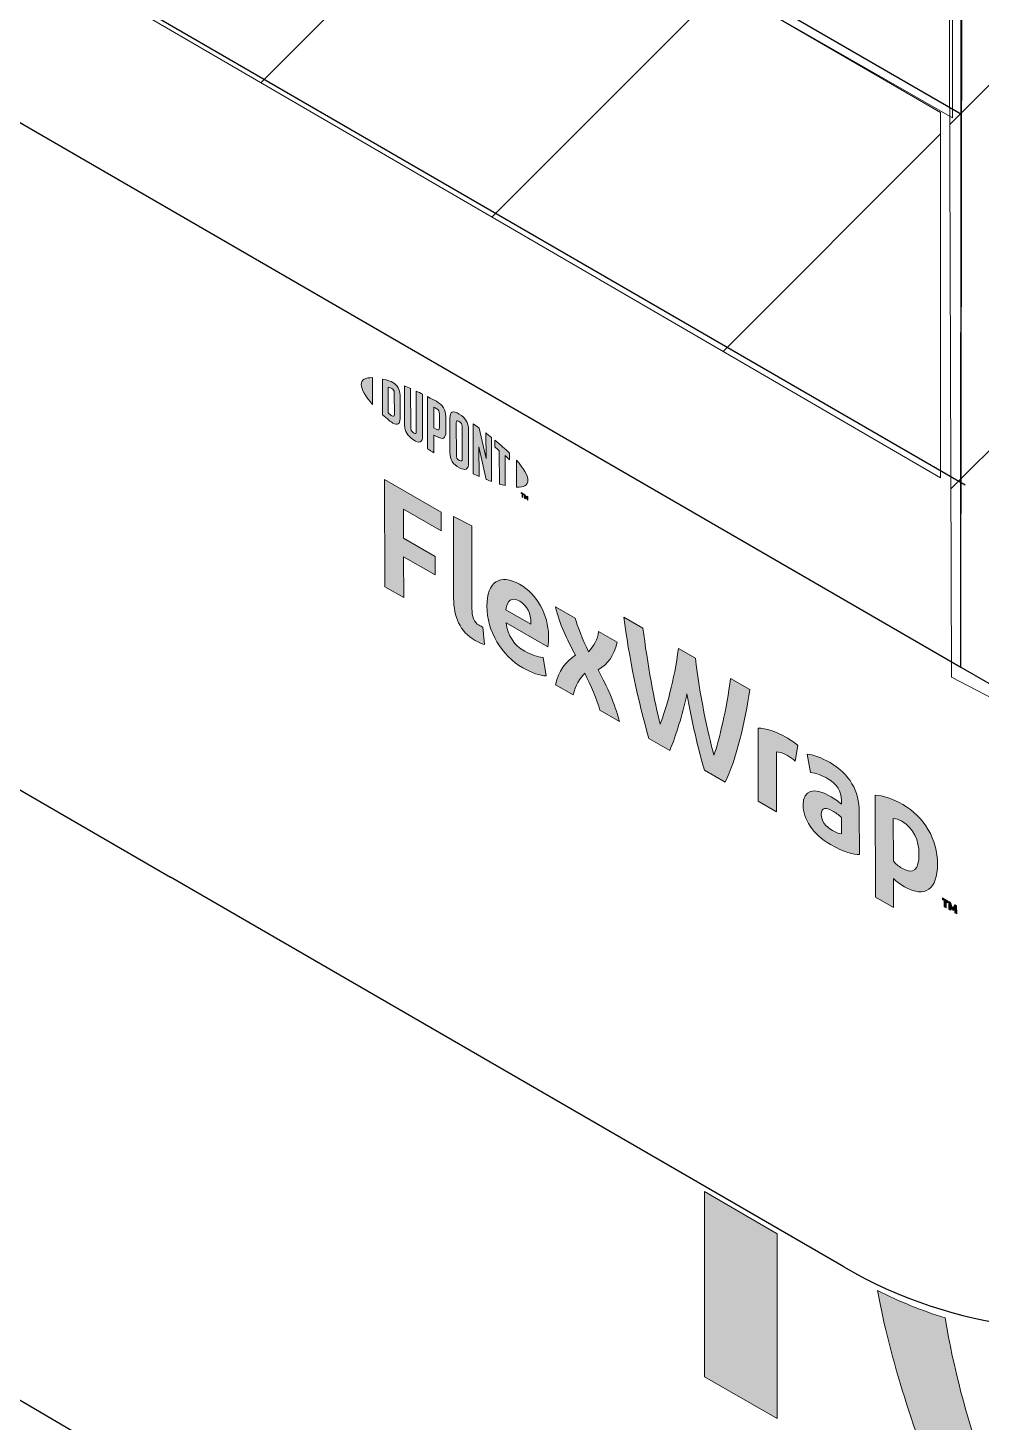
# Model space of a CAD drawing. Extents: x -1392 to 5791, y -3809 to 1722.
# Drawn here: x -778.3 to -741.4, y -1895.9 to -1841.9 of the extents above; entities that cross this region are included whole.
import ezdxf

# ---------------------------------------------------------------- set-up
doc = ezdxf.new("R2010")
doc.units = 0
doc.header["$MEASUREMENT"] = 0
for name, color, linetype, lineweight in [('G-ANNO-TTLB', 7, 'Continuous', 0), ('Layer 12', 7, 'Continuous', 0), ('TYVEK', 7, 'Continuous', 0), ('WALL SCRATCH', 7, 'Continuous', 0), ('X-REF - TRACED', 7, 'Continuous', 0)]:
    doc.layers.add(name, color=color, linetype=linetype, lineweight=lineweight)
pattern_1 = [(45, (0, 0), (-7.071067, 7.07107), [])]

# ---------------------------------------------------------------- blocks, each defined once
blk = doc.blocks.new('Block_503')
at = {"layer": 'TYVEK', "true_color": 0x003b71, "transparency": 33554687}
h = blk.add_hatch(color=156, dxfattribs=at)
h.dxf.hatch_style = 2
edge = h.paths.add_edge_path()
edge.add_spline(control_points=[(-764.456, -1863.548), (-764.456, -1863.548), (-764.466, -1859.407), (-764.466, -1859.407), (-764.466, -1859.407), (-762.28, -1860.662), (-762.28, -1860.662), (-762.28, -1860.662), (-762.279, -1861.383), (-762.279, -1861.383), (-762.279, -1861.383), (-763.731, -1860.55), (-763.731, -1860.55), (-763.731, -1860.55), (-763.728, -1861.674), (-763.728, -1861.674), (-763.728, -1861.674), (-762.507, -1862.375), (-762.507, -1862.375), (-762.507, -1862.375), (-762.505, -1863.096), (-762.505, -1863.096), (-762.505, -1863.096), (-763.726, -1862.395), (-763.726, -1862.395), (-763.726, -1862.395), (-763.722, -1863.969), (-763.722, -1863.969), (-763.722, -1863.969), (-764.456, -1863.548), (-764.456, -1863.548)], knot_values=[0, 0, 0, 0, 1, 1, 1, 2, 2, 2, 3, 3, 3, 4, 4, 4, 5, 5, 5, 6, 6, 6, 7, 7, 7, 8, 8, 8, 9, 9, 9, 10, 10, 10, 10], degree=3, periodic=0)
h = blk.add_hatch(color=156, dxfattribs=at)
h.dxf.hatch_style = 2
edge = h.paths.add_edge_path()
edge.add_spline(control_points=[(-761.083, -1864.391), (-761.082, -1864.711), (-761.01, -1864.924), (-760.805, -1865.041), (-760.753, -1865.071), (-760.702, -1865.094), (-760.656, -1865.109), (-760.656, -1865.109), (-760.603, -1865.783), (-760.603, -1865.783), (-760.7, -1865.751), (-760.859, -1865.683), (-760.962, -1865.624), (-761.552, -1865.286), (-761.789, -1864.707), (-761.791, -1863.997), (-761.791, -1863.997), (-761.798, -1860.838), (-761.798, -1860.838), (-761.798, -1860.838), (-761.091, -1861.197), (-761.091, -1861.197), (-761.091, -1861.197), (-761.083, -1864.391), (-761.083, -1864.391)], knot_values=[0, 0, 0, 0, 1, 1, 1, 2, 2, 2, 3, 3, 3, 4, 4, 4, 5, 5, 5, 6, 6, 6, 7, 7, 7, 8, 8, 8, 8], degree=3, periodic=0)
h = blk.add_hatch(color=156, dxfattribs=at)
h.dxf.hatch_style = 2
edge = h.paths.add_edge_path()
edge.add_spline(control_points=[(-759.771, -1864.441), (-759.771, -1864.441), (-758.797, -1865.001), (-758.797, -1865.001), (-758.797, -1865.001), (-758.797, -1864.93), (-758.797, -1864.93), (-758.798, -1864.599), (-758.952, -1864.268), (-759.234, -1864.106), (-759.532, -1863.935), (-759.726, -1864.066), (-759.771, -1864.441)], knot_values=[0, 0, 0, 0, 1, 1, 1, 2, 2, 2, 3, 3, 3, 4, 4, 4, 4], degree=3, periodic=0)
edge = h.paths.add_edge_path()
edge.add_spline(control_points=[(-758.213, -1867.002), (-758.438, -1866.991), (-758.771, -1866.882), (-759.11, -1866.688), (-759.936, -1866.213), (-760.502, -1865.286), (-760.504, -1864.304), (-760.507, -1863.364), (-759.99, -1863.022), (-759.236, -1863.455), (-758.564, -1863.841), (-758.121, -1864.644), (-758.119, -1865.437), (-758.119, -1865.615), (-758.129, -1865.762), (-758.139, -1865.875), (-758.139, -1865.875), (-759.76, -1864.944), (-759.76, -1864.944), (-759.692, -1865.456), (-759.45, -1865.807), (-759.04, -1866.043), (-758.789, -1866.187), (-758.548, -1866.26), (-758.327, -1866.281), (-758.327, -1866.281), (-758.213, -1867.002), (-758.213, -1867.002)], knot_values=[0, 0, 0, 0, 1, 1, 1, 2, 2, 2, 3, 3, 3, 4, 4, 4, 5, 5, 5, 6, 6, 6, 7, 7, 7, 8, 8, 8, 9, 9, 9, 9], degree=3, periodic=0)
h = blk.add_hatch(color=156, dxfattribs=at)
h.dxf.hatch_style = 2
edge = h.paths.add_edge_path()
edge.add_spline(control_points=[(-757.072, -1866.203), (-757.417, -1865.568), (-757.69, -1865.004), (-757.85, -1864.321), (-757.85, -1864.321), (-757.086, -1864.76), (-757.086, -1864.76), (-757.019, -1865.065), (-756.792, -1865.596), (-756.566, -1866.063), (-756.376, -1865.847), (-756.213, -1865.592), (-756.178, -1865.281), (-756.178, -1865.281), (-755.46, -1865.694), (-755.46, -1865.694), (-755.592, -1866.232), (-755.816, -1866.535), (-756.2, -1866.769), (-755.829, -1867.46), (-755.577, -1868.019), (-755.365, -1868.767), (-755.365, -1868.767), (-756.13, -1868.328), (-756.13, -1868.328), (-756.238, -1867.935), (-756.496, -1867.344), (-756.712, -1866.895), (-756.906, -1867.108), (-757.09, -1867.357), (-757.161, -1867.736), (-757.161, -1867.736), (-757.848, -1867.341), (-757.848, -1867.341), (-757.722, -1866.8), (-757.482, -1866.465), (-757.072, -1866.203)], knot_values=[0, 0, 0, 0, 1, 1, 1, 2, 2, 2, 3, 3, 3, 4, 4, 4, 5, 5, 5, 6, 6, 6, 7, 7, 7, 8, 8, 8, 9, 9, 9, 10, 10, 10, 11, 11, 11, 12, 12, 12, 12], degree=3, periodic=0)
h = blk.add_hatch(color=156, dxfattribs=at)
h.dxf.hatch_style = 2
edge = h.paths.add_edge_path()
edge.add_spline(control_points=[(-751.071, -1867.097), (-751.071, -1867.097), (-750.322, -1867.527), (-750.322, -1867.527), (-750.514, -1868.793), (-750.848, -1870.226), (-751.282, -1871.111), (-751.282, -1871.111), (-752.087, -1870.649), (-752.087, -1870.649), (-752.34, -1869.765), (-752.568, -1868.766), (-752.76, -1867.687), (-752.953, -1868.545), (-753.171, -1869.288), (-753.426, -1869.88), (-753.426, -1869.88), (-754.231, -1869.418), (-754.231, -1869.418), (-754.645, -1868.046), (-755.013, -1866.21), (-755.206, -1864.723), (-755.206, -1864.723), (-754.462, -1865.15), (-754.462, -1865.15), (-754.3, -1866.49), (-754.009, -1868.056), (-753.797, -1868.869), (-753.578, -1868.304), (-753.238, -1867.141), (-753.092, -1865.936), (-753.092, -1865.936), (-752.436, -1866.313), (-752.436, -1866.313), (-752.279, -1867.691), (-751.942, -1869.243), (-751.714, -1870.065), (-751.511, -1869.491), (-751.222, -1868.257), (-751.071, -1867.097)], knot_values=[0, 0, 0, 0, 1, 1, 1, 2, 2, 2, 3, 3, 3, 4, 4, 4, 5, 5, 5, 6, 6, 6, 7, 7, 7, 8, 8, 8, 9, 9, 9, 10, 10, 10, 11, 11, 11, 12, 12, 12, 13, 13, 13, 13], degree=3, periodic=0)
h = blk.add_hatch(color=156, dxfattribs=at)
h.dxf.hatch_style = 2
edge = h.paths.add_edge_path()
edge.add_spline(control_points=[(-748.929, -1869.372), (-748.745, -1869.478), (-748.57, -1869.602), (-748.467, -1869.69), (-748.467, -1869.69), (-748.568, -1870.3), (-748.568, -1870.3), (-748.656, -1870.214), (-748.763, -1870.141), (-748.871, -1870.079), (-749.061, -1869.97), (-749.189, -1869.938), (-749.297, -1869.935), (-749.297, -1869.935), (-749.291, -1872.254), (-749.291, -1872.254), (-749.291, -1872.254), (-749.999, -1871.847), (-749.999, -1871.847), (-749.999, -1871.847), (-750.006, -1869.014), (-750.006, -1869.014), (-749.729, -1869.013), (-749.299, -1869.16), (-748.929, -1869.372)], knot_values=[0, 0, 0, 0, 1, 1, 1, 2, 2, 2, 3, 3, 3, 4, 4, 4, 5, 5, 5, 6, 6, 6, 7, 7, 7, 8, 8, 8, 8], degree=3, periodic=0)
h = blk.add_hatch(color=156, dxfattribs=at)
h.dxf.hatch_style = 2
edge = h.paths.add_edge_path()
edge.add_spline(control_points=[(-746.774, -1873.103), (-746.774, -1873.103), (-746.775, -1872.47), (-746.775, -1872.47), (-746.893, -1872.372), (-747.016, -1872.284), (-747.139, -1872.213), (-747.375, -1872.078), (-747.56, -1872.078), (-747.559, -1872.356), (-747.559, -1872.605), (-747.404, -1872.823), (-747.132, -1872.979), (-746.979, -1873.068), (-746.85, -1873.106), (-746.774, -1873.103)], knot_values=[0, 0, 0, 0, 1, 1, 1, 2, 2, 2, 3, 3, 3, 4, 4, 4, 5, 5, 5, 5], degree=3, periodic=0)
edge = h.paths.add_edge_path()
edge.add_spline(control_points=[(-747.203, -1873.524), (-747.906, -1873.12), (-748.261, -1872.521), (-748.262, -1871.988), (-748.263, -1871.403), (-747.849, -1871.298), (-747.233, -1871.645), (-747.089, -1871.728), (-746.905, -1871.858), (-746.776, -1871.955), (-746.776, -1871.955), (-746.777, -1871.813), (-746.777, -1871.813), (-746.778, -1871.452), (-746.958, -1871.178), (-747.301, -1870.98), (-747.527, -1870.851), (-747.768, -1870.754), (-747.978, -1870.733), (-747.978, -1870.733), (-748.108, -1870.021), (-748.108, -1870.021), (-747.888, -1870.041), (-747.534, -1870.173), (-747.221, -1870.353), (-746.467, -1870.786), (-746.091, -1871.462), (-746.089, -1872.261), (-746.089, -1872.261), (-746.085, -1873.905), (-746.085, -1873.905), (-746.295, -1873.909), (-746.69, -1873.818), (-747.203, -1873.524)], knot_values=[0, 0, 0, 0, 1, 1, 1, 2, 2, 2, 3, 3, 3, 4, 4, 4, 5, 5, 5, 6, 6, 6, 7, 7, 7, 8, 8, 8, 9, 9, 9, 10, 10, 10, 11, 11, 11, 11], degree=3, periodic=0)
h = blk.add_hatch(color=156, dxfattribs=at)
h.dxf.hatch_style = 2
edge = h.paths.add_edge_path()
edge.add_spline(control_points=[(-744.439, -1874.437), (-743.988, -1874.696), (-743.778, -1874.497), (-743.78, -1873.888), (-743.781, -1873.356), (-743.977, -1872.889), (-744.444, -1872.621), (-744.572, -1872.547), (-744.664, -1872.524), (-744.772, -1872.509), (-744.772, -1872.509), (-744.768, -1874.165), (-744.768, -1874.165), (-744.67, -1874.269), (-744.588, -1874.351), (-744.439, -1874.437)], knot_values=[0, 0, 0, 0, 1, 1, 1, 2, 2, 2, 3, 3, 3, 4, 4, 4, 5, 5, 5, 5], degree=3, periodic=0)
edge = h.paths.add_edge_path()
edge.add_spline(control_points=[(-744.335, -1875.158), (-744.515, -1875.055), (-744.638, -1874.961), (-744.766, -1874.834), (-744.766, -1874.834), (-744.764, -1875.958), (-744.764, -1875.958), (-744.764, -1875.958), (-745.466, -1875.554), (-745.466, -1875.554), (-745.466, -1875.554), (-745.476, -1871.609), (-745.476, -1871.609), (-745.184, -1871.623), (-744.774, -1871.758), (-744.41, -1871.967), (-743.568, -1872.45), (-743.064, -1873.33), (-743.062, -1874.277), (-743.059, -1875.247), (-743.535, -1875.618), (-744.335, -1875.158)], knot_values=[0, 0, 0, 0, 1, 1, 1, 2, 2, 2, 3, 3, 3, 4, 4, 4, 5, 5, 5, 6, 6, 6, 7, 7, 7, 7], degree=3, periodic=0)
h = blk.add_hatch(color=156, dxfattribs=at)
h.dxf.hatch_style = 2
edge = h.paths.add_edge_path()
edge.add_spline(control_points=[(-742.554, -1875.763), (-742.527, -1875.851), (-742.502, -1875.917), (-742.471, -1875.988), (-742.441, -1875.952), (-742.42, -1875.912), (-742.395, -1875.854), (-742.395, -1875.854), (-742.321, -1875.897), (-742.321, -1875.897), (-742.321, -1875.897), (-742.32, -1876.203), (-742.32, -1876.203), (-742.32, -1876.203), (-742.385, -1876.166), (-742.385, -1876.166), (-742.385, -1876.166), (-742.385, -1876.025), (-742.385, -1876.025), (-742.385, -1876.025), (-742.382, -1875.979), (-742.382, -1875.979), (-742.402, -1876.013), (-742.427, -1876.047), (-742.448, -1876.073), (-742.448, -1876.073), (-742.497, -1876.045), (-742.497, -1876.045), (-742.52, -1875.993), (-742.544, -1875.929), (-742.566, -1875.87), (-742.566, -1875.87), (-742.563, -1875.923), (-742.563, -1875.923), (-742.563, -1875.923), (-742.562, -1876.064), (-742.562, -1876.064), (-742.562, -1876.064), (-742.627, -1876.027), (-742.627, -1876.027), (-742.627, -1876.027), (-742.627, -1875.721), (-742.627, -1875.721), (-742.627, -1875.721), (-742.554, -1875.763), (-742.554, -1875.763)], knot_values=[0, 0, 0, 0, 1, 1, 1, 2, 2, 2, 3, 3, 3, 4, 4, 4, 5, 5, 5, 6, 6, 6, 7, 7, 7, 8, 8, 8, 9, 9, 9, 10, 10, 10, 11, 11, 11, 12, 12, 12, 13, 13, 13, 14, 14, 14, 15, 15, 15, 15], degree=3, periodic=0)
edge = h.paths.add_edge_path()
edge.add_spline(control_points=[(-742.8, -1875.69), (-742.8, -1875.69), (-742.871, -1875.649), (-742.871, -1875.649), (-742.871, -1875.649), (-742.871, -1875.581), (-742.871, -1875.581), (-742.871, -1875.581), (-742.657, -1875.704), (-742.657, -1875.704), (-742.657, -1875.704), (-742.657, -1875.772), (-742.657, -1875.772), (-742.657, -1875.772), (-742.728, -1875.731), (-742.728, -1875.731), (-742.728, -1875.731), (-742.728, -1875.969), (-742.728, -1875.969), (-742.728, -1875.969), (-742.799, -1875.928), (-742.799, -1875.928), (-742.799, -1875.928), (-742.8, -1875.69), (-742.8, -1875.69)], knot_values=[0, 0, 0, 0, 1, 1, 1, 2, 2, 2, 3, 3, 3, 4, 4, 4, 5, 5, 5, 6, 6, 6, 7, 7, 7, 8, 8, 8, 8], degree=3, periodic=0)
at = {"layer": 'TYVEK'}
for points, knots in [([(-764.456, -1863.548), (-764.456, -1863.548), (-764.466, -1859.407), (-764.466, -1859.407), (-764.466, -1859.407), (-762.28, -1860.662), (-762.28, -1860.662), (-762.28, -1860.662), (-762.279, -1861.383), (-762.279, -1861.383), (-762.279, -1861.383), (-763.731, -1860.55), (-763.731, -1860.55), (-763.731, -1860.55), (-763.728, -1861.674), (-763.728, -1861.674), (-763.728, -1861.674), (-762.507, -1862.375), (-762.507, -1862.375), (-762.507, -1862.375), (-762.505, -1863.096), (-762.505, -1863.096), (-762.505, -1863.096), (-763.726, -1862.395), (-763.726, -1862.395), (-763.726, -1862.395), (-763.722, -1863.969), (-763.722, -1863.969), (-763.722, -1863.969), (-764.456, -1863.548), (-764.456, -1863.548)], [0, 0, 0, 0, 1, 1, 1, 2, 2, 2, 3, 3, 3, 4, 4, 4, 5, 5, 5, 6, 6, 6, 7, 7, 7, 8, 8, 8, 9, 9, 9, 10, 10, 10, 10]), ([(-761.083, -1864.391), (-761.082, -1864.711), (-761.01, -1864.924), (-760.805, -1865.041), (-760.753, -1865.071), (-760.702, -1865.094), (-760.656, -1865.109), (-760.656, -1865.109), (-760.603, -1865.783), (-760.603, -1865.783), (-760.7, -1865.751), (-760.859, -1865.683), (-760.962, -1865.624), (-761.552, -1865.286), (-761.789, -1864.707), (-761.791, -1863.997), (-761.791, -1863.997), (-761.798, -1860.838), (-761.798, -1860.838), (-761.798, -1860.838), (-761.091, -1861.197), (-761.091, -1861.197), (-761.091, -1861.197), (-761.083, -1864.391), (-761.083, -1864.391)], [0, 0, 0, 0, 1, 1, 1, 2, 2, 2, 3, 3, 3, 4, 4, 4, 5, 5, 5, 6, 6, 6, 7, 7, 7, 8, 8, 8, 8]), ([(-758.213, -1867.002), (-758.438, -1866.991), (-758.771, -1866.882), (-759.11, -1866.688), (-759.936, -1866.213), (-760.502, -1865.286), (-760.504, -1864.304), (-760.507, -1863.364), (-759.99, -1863.022), (-759.236, -1863.455), (-758.564, -1863.841), (-758.121, -1864.644), (-758.119, -1865.437), (-758.119, -1865.615), (-758.129, -1865.762), (-758.139, -1865.875), (-758.139, -1865.875), (-759.76, -1864.944), (-759.76, -1864.944), (-759.692, -1865.456), (-759.45, -1865.807), (-759.04, -1866.043), (-758.789, -1866.187), (-758.548, -1866.26), (-758.327, -1866.281), (-758.327, -1866.281), (-758.213, -1867.002), (-758.213, -1867.002)], [0, 0, 0, 0, 1, 1, 1, 2, 2, 2, 3, 3, 3, 4, 4, 4, 5, 5, 5, 6, 6, 6, 7, 7, 7, 8, 8, 8, 9, 9, 9, 9]), ([(-759.771, -1864.441), (-759.771, -1864.441), (-758.797, -1865.001), (-758.797, -1865.001), (-758.797, -1865.001), (-758.797, -1864.93), (-758.797, -1864.93), (-758.798, -1864.599), (-758.952, -1864.268), (-759.234, -1864.106), (-759.532, -1863.935), (-759.726, -1864.066), (-759.771, -1864.441)], [0, 0, 0, 0, 1, 1, 1, 2, 2, 2, 3, 3, 3, 4, 4, 4, 4]), ([(-757.072, -1866.203), (-757.417, -1865.568), (-757.69, -1865.004), (-757.85, -1864.321), (-757.85, -1864.321), (-757.086, -1864.76), (-757.086, -1864.76), (-757.019, -1865.065), (-756.792, -1865.596), (-756.566, -1866.063), (-756.376, -1865.847), (-756.213, -1865.592), (-756.178, -1865.281), (-756.178, -1865.281), (-755.46, -1865.694), (-755.46, -1865.694), (-755.592, -1866.232), (-755.816, -1866.535), (-756.2, -1866.769), (-755.829, -1867.46), (-755.577, -1868.019), (-755.365, -1868.767), (-755.365, -1868.767), (-756.13, -1868.328), (-756.13, -1868.328), (-756.238, -1867.935), (-756.496, -1867.344), (-756.712, -1866.895), (-756.906, -1867.108), (-757.09, -1867.357), (-757.161, -1867.736), (-757.161, -1867.736), (-757.848, -1867.341), (-757.848, -1867.341), (-757.722, -1866.8), (-757.482, -1866.465), (-757.072, -1866.203)], [0, 0, 0, 0, 1, 1, 1, 2, 2, 2, 3, 3, 3, 4, 4, 4, 5, 5, 5, 6, 6, 6, 7, 7, 7, 8, 8, 8, 9, 9, 9, 10, 10, 10, 11, 11, 11, 12, 12, 12, 12]), ([(-751.071, -1867.097), (-751.071, -1867.097), (-750.322, -1867.527), (-750.322, -1867.527), (-750.514, -1868.793), (-750.848, -1870.226), (-751.282, -1871.111), (-751.282, -1871.111), (-752.087, -1870.649), (-752.087, -1870.649), (-752.34, -1869.765), (-752.568, -1868.766), (-752.76, -1867.687), (-752.953, -1868.545), (-753.171, -1869.288), (-753.426, -1869.88), (-753.426, -1869.88), (-754.231, -1869.418), (-754.231, -1869.418), (-754.645, -1868.046), (-755.013, -1866.21), (-755.206, -1864.723), (-755.206, -1864.723), (-754.462, -1865.15), (-754.462, -1865.15), (-754.3, -1866.49), (-754.009, -1868.056), (-753.797, -1868.869), (-753.578, -1868.304), (-753.238, -1867.141), (-753.092, -1865.936), (-753.092, -1865.936), (-752.436, -1866.313), (-752.436, -1866.313), (-752.279, -1867.691), (-751.942, -1869.243), (-751.714, -1870.065), (-751.511, -1869.491), (-751.222, -1868.257), (-751.071, -1867.097)], [0, 0, 0, 0, 1, 1, 1, 2, 2, 2, 3, 3, 3, 4, 4, 4, 5, 5, 5, 6, 6, 6, 7, 7, 7, 8, 8, 8, 9, 9, 9, 10, 10, 10, 11, 11, 11, 12, 12, 12, 13, 13, 13, 13]), ([(-748.929, -1869.372), (-748.745, -1869.478), (-748.57, -1869.602), (-748.467, -1869.69), (-748.467, -1869.69), (-748.568, -1870.3), (-748.568, -1870.3), (-748.656, -1870.214), (-748.763, -1870.141), (-748.871, -1870.079), (-749.061, -1869.97), (-749.189, -1869.938), (-749.297, -1869.935), (-749.297, -1869.935), (-749.291, -1872.254), (-749.291, -1872.254), (-749.291, -1872.254), (-749.999, -1871.847), (-749.999, -1871.847), (-749.999, -1871.847), (-750.006, -1869.014), (-750.006, -1869.014), (-749.729, -1869.013), (-749.299, -1869.16), (-748.929, -1869.372)], [0, 0, 0, 0, 1, 1, 1, 2, 2, 2, 3, 3, 3, 4, 4, 4, 5, 5, 5, 6, 6, 6, 7, 7, 7, 8, 8, 8, 8]), ([(-747.203, -1873.524), (-747.906, -1873.12), (-748.261, -1872.521), (-748.262, -1871.988), (-748.263, -1871.403), (-747.849, -1871.298), (-747.233, -1871.645), (-747.089, -1871.728), (-746.905, -1871.858), (-746.776, -1871.955), (-746.776, -1871.955), (-746.777, -1871.813), (-746.777, -1871.813), (-746.778, -1871.452), (-746.958, -1871.178), (-747.301, -1870.98), (-747.527, -1870.851), (-747.768, -1870.754), (-747.978, -1870.733), (-747.978, -1870.733), (-748.108, -1870.021), (-748.108, -1870.021), (-747.888, -1870.041), (-747.534, -1870.173), (-747.221, -1870.353), (-746.467, -1870.786), (-746.091, -1871.462), (-746.089, -1872.261), (-746.089, -1872.261), (-746.085, -1873.905), (-746.085, -1873.905), (-746.295, -1873.909), (-746.69, -1873.818), (-747.203, -1873.524)], [0, 0, 0, 0, 1, 1, 1, 2, 2, 2, 3, 3, 3, 4, 4, 4, 5, 5, 5, 6, 6, 6, 7, 7, 7, 8, 8, 8, 9, 9, 9, 10, 10, 10, 11, 11, 11, 11]), ([(-744.335, -1875.158), (-744.515, -1875.055), (-744.638, -1874.961), (-744.766, -1874.834), (-744.766, -1874.834), (-744.764, -1875.958), (-744.764, -1875.958), (-744.764, -1875.958), (-745.466, -1875.554), (-745.466, -1875.554), (-745.466, -1875.554), (-745.476, -1871.609), (-745.476, -1871.609), (-745.184, -1871.623), (-744.774, -1871.758), (-744.41, -1871.967), (-743.568, -1872.45), (-743.064, -1873.33), (-743.062, -1874.277), (-743.059, -1875.247), (-743.535, -1875.618), (-744.335, -1875.158)], [0, 0, 0, 0, 1, 1, 1, 2, 2, 2, 3, 3, 3, 4, 4, 4, 5, 5, 5, 6, 6, 6, 7, 7, 7, 7]), ([(-746.774, -1873.103), (-746.774, -1873.103), (-746.775, -1872.47), (-746.775, -1872.47), (-746.893, -1872.372), (-747.016, -1872.284), (-747.139, -1872.213), (-747.375, -1872.078), (-747.56, -1872.078), (-747.559, -1872.356), (-747.559, -1872.605), (-747.404, -1872.823), (-747.132, -1872.979), (-746.979, -1873.068), (-746.85, -1873.106), (-746.774, -1873.103)], [0, 0, 0, 0, 1, 1, 1, 2, 2, 2, 3, 3, 3, 4, 4, 4, 5, 5, 5, 5]), ([(-744.439, -1874.437), (-743.988, -1874.696), (-743.778, -1874.497), (-743.78, -1873.888), (-743.781, -1873.356), (-743.977, -1872.889), (-744.444, -1872.621), (-744.572, -1872.547), (-744.664, -1872.524), (-744.772, -1872.509), (-744.772, -1872.509), (-744.768, -1874.165), (-744.768, -1874.165), (-744.67, -1874.269), (-744.588, -1874.351), (-744.439, -1874.437)], [0, 0, 0, 0, 1, 1, 1, 2, 2, 2, 3, 3, 3, 4, 4, 4, 5, 5, 5, 5]), ([(-742.8, -1875.69), (-742.8, -1875.69), (-742.871, -1875.649), (-742.871, -1875.649), (-742.871, -1875.649), (-742.871, -1875.581), (-742.871, -1875.581), (-742.871, -1875.581), (-742.657, -1875.704), (-742.657, -1875.704), (-742.657, -1875.704), (-742.657, -1875.772), (-742.657, -1875.772), (-742.657, -1875.772), (-742.728, -1875.731), (-742.728, -1875.731), (-742.728, -1875.731), (-742.728, -1875.969), (-742.728, -1875.969), (-742.728, -1875.969), (-742.799, -1875.928), (-742.799, -1875.928), (-742.799, -1875.928), (-742.8, -1875.69), (-742.8, -1875.69)], [0, 0, 0, 0, 1, 1, 1, 2, 2, 2, 3, 3, 3, 4, 4, 4, 5, 5, 5, 6, 6, 6, 7, 7, 7, 8, 8, 8, 8]), ([(-742.554, -1875.763), (-742.527, -1875.851), (-742.502, -1875.917), (-742.471, -1875.988), (-742.441, -1875.952), (-742.42, -1875.912), (-742.395, -1875.854), (-742.395, -1875.854), (-742.321, -1875.897), (-742.321, -1875.897), (-742.321, -1875.897), (-742.32, -1876.203), (-742.32, -1876.203), (-742.32, -1876.203), (-742.385, -1876.166), (-742.385, -1876.166), (-742.385, -1876.166), (-742.385, -1876.025), (-742.385, -1876.025), (-742.385, -1876.025), (-742.382, -1875.979), (-742.382, -1875.979), (-742.402, -1876.013), (-742.427, -1876.047), (-742.448, -1876.073), (-742.448, -1876.073), (-742.497, -1876.045), (-742.497, -1876.045), (-742.52, -1875.993), (-742.544, -1875.929), (-742.566, -1875.87), (-742.566, -1875.87), (-742.563, -1875.923), (-742.563, -1875.923), (-742.563, -1875.923), (-742.562, -1876.064), (-742.562, -1876.064), (-742.562, -1876.064), (-742.627, -1876.027), (-742.627, -1876.027), (-742.627, -1876.027), (-742.627, -1875.721), (-742.627, -1875.721), (-742.627, -1875.721), (-742.554, -1875.763), (-742.554, -1875.763)], [0, 0, 0, 0, 1, 1, 1, 2, 2, 2, 3, 3, 3, 4, 4, 4, 5, 5, 5, 6, 6, 6, 7, 7, 7, 8, 8, 8, 9, 9, 9, 10, 10, 10, 11, 11, 11, 12, 12, 12, 13, 13, 13, 14, 14, 14, 15, 15, 15, 15])]:
    blk.add_open_spline(points, degree=3, knots=knots, dxfattribs=at)
blk = doc.blocks.new('Block_504')
at = {"layer": 'TYVEK', "true_color": 0x003b71, "transparency": 33554687}
h = blk.add_hatch(color=156, dxfattribs=at)
h.dxf.hatch_style = 2
edge = h.paths.add_edge_path()
edge.add_spline(control_points=[(-765.368, -1855.728), (-765.368, -1855.919), (-765.207, -1856.189), (-764.927, -1856.503), (-764.927, -1856.503), (-764.93, -1855.463), (-764.93, -1855.463), (-765.209, -1855.455), (-765.369, -1855.54), (-765.368, -1855.728)], knot_values=[0, 0, 0, 0, 1, 1, 1, 2, 2, 2, 3, 3, 3, 3], degree=3, periodic=0)
h = blk.add_hatch(color=156, dxfattribs=at)
h.dxf.hatch_style = 2
edge = h.paths.add_edge_path()
edge.add_spline(control_points=[(-764.087, -1856.888), (-764.087, -1856.968), (-764.128, -1856.971), (-764.178, -1856.942), (-764.217, -1856.92), (-764.276, -1856.87), (-764.325, -1856.826), (-764.325, -1856.826), (-764.327, -1855.832), (-764.327, -1855.832), (-764.279, -1855.846), (-764.219, -1855.864), (-764.181, -1855.886), (-764.131, -1855.914), (-764.089, -1855.965), (-764.089, -1856.044), (-764.089, -1856.044), (-764.087, -1856.888), (-764.087, -1856.888)], knot_values=[0, 0, 0, 0, 1, 1, 1, 2, 2, 2, 3, 3, 3, 4, 4, 4, 5, 5, 5, 6, 6, 6, 6], degree=3, periodic=0)
edge = h.paths.add_edge_path()
edge.add_spline(control_points=[(-764.149, -1855.645), (-764.227, -1855.6), (-764.339, -1855.562), (-764.543, -1855.517), (-764.543, -1855.517), (-764.54, -1856.895), (-764.54, -1856.895), (-764.36, -1857.061), (-764.223, -1857.176), (-764.145, -1857.221), (-763.965, -1857.324), (-763.864, -1857.256), (-763.864, -1857.052), (-763.864, -1857.052), (-763.866, -1856.137), (-763.866, -1856.137), (-763.867, -1855.933), (-763.969, -1855.748), (-764.149, -1855.645)], knot_values=[0, 0, 0, 0, 1, 1, 1, 2, 2, 2, 3, 3, 3, 4, 4, 4, 5, 5, 5, 6, 6, 6, 6], degree=3, periodic=0)
h = blk.add_hatch(color=156, dxfattribs=at)
h.dxf.hatch_style = 2
edge = h.paths.add_edge_path()
edge.add_spline(control_points=[(-763.236, -1857.538), (-763.236, -1857.618), (-763.26, -1857.655), (-763.346, -1857.593), (-763.431, -1857.532), (-763.454, -1857.478), (-763.454, -1857.384), (-763.454, -1857.384), (-763.458, -1855.884), (-763.458, -1855.884), (-763.514, -1855.859), (-763.64, -1855.807), (-763.693, -1855.785), (-763.693, -1855.785), (-763.69, -1857.301), (-763.69, -1857.301), (-763.689, -1857.544), (-763.587, -1857.696), (-763.346, -1857.867), (-763.125, -1858.023), (-762.99, -1857.972), (-762.991, -1857.703), (-762.991, -1857.703), (-762.994, -1856.101), (-762.994, -1856.101), (-763.041, -1856.077), (-763.192, -1856.005), (-763.24, -1855.983), (-763.24, -1855.983), (-763.236, -1857.538), (-763.236, -1857.538)], knot_values=[0, 0, 0, 0, 1, 1, 1, 2, 2, 2, 3, 3, 3, 4, 4, 4, 5, 5, 5, 6, 6, 6, 7, 7, 7, 8, 8, 8, 9, 9, 9, 10, 10, 10, 10], degree=3, periodic=0)
h = blk.add_hatch(color=156, dxfattribs=at)
h.dxf.hatch_style = 2
edge = h.paths.add_edge_path()
edge.add_spline(control_points=[(-762.342, -1857.394), (-762.341, -1857.481), (-762.368, -1857.51), (-762.468, -1857.452), (-762.468, -1857.452), (-762.554, -1857.403), (-762.554, -1857.403), (-762.554, -1857.403), (-762.556, -1856.607), (-762.556, -1856.607), (-762.517, -1856.626), (-762.497, -1856.638), (-762.474, -1856.651), (-762.366, -1856.713), (-762.343, -1856.773), (-762.343, -1856.862), (-762.343, -1856.862), (-762.342, -1857.394), (-762.342, -1857.394)], knot_values=[0, 0, 0, 0, 1, 1, 1, 2, 2, 2, 3, 3, 3, 4, 4, 4, 5, 5, 5, 6, 6, 6, 6], degree=3, periodic=0)
edge = h.paths.add_edge_path()
edge.add_spline(control_points=[(-762.46, -1856.377), (-762.503, -1856.353), (-762.659, -1856.27), (-762.802, -1856.197), (-762.802, -1856.197), (-762.797, -1858.215), (-762.797, -1858.215), (-762.749, -1858.246), (-762.621, -1858.327), (-762.552, -1858.369), (-762.552, -1858.369), (-762.553, -1857.684), (-762.553, -1857.684), (-762.553, -1857.684), (-762.457, -1857.739), (-762.457, -1857.739), (-762.199, -1857.886), (-762.093, -1857.814), (-762.093, -1857.558), (-762.093, -1857.558), (-762.095, -1856.963), (-762.095, -1856.963), (-762.095, -1856.712), (-762.216, -1856.518), (-762.46, -1856.377)], knot_values=[0, 0, 0, 0, 1, 1, 1, 2, 2, 2, 3, 3, 3, 4, 4, 4, 5, 5, 5, 6, 6, 6, 7, 7, 7, 8, 8, 8, 8], degree=3, periodic=0)
h = blk.add_hatch(color=156, dxfattribs=at)
h.dxf.hatch_style = 2
edge = h.paths.add_edge_path()
edge.add_spline(control_points=[(-761.462, -1858.603), (-761.461, -1858.683), (-761.484, -1858.711), (-761.571, -1858.664), (-761.661, -1858.615), (-761.685, -1858.557), (-761.686, -1858.474), (-761.686, -1858.474), (-761.689, -1857.216), (-761.689, -1857.216), (-761.689, -1857.133), (-761.665, -1857.102), (-761.575, -1857.156), (-761.488, -1857.209), (-761.465, -1857.265), (-761.465, -1857.345), (-761.465, -1857.345), (-761.462, -1858.603), (-761.462, -1858.603)], knot_values=[0, 0, 0, 0, 1, 1, 1, 2, 2, 2, 3, 3, 3, 4, 4, 4, 5, 5, 5, 6, 6, 6, 6], degree=3, periodic=0)
edge = h.paths.add_edge_path()
edge.add_spline(control_points=[(-761.576, -1856.874), (-761.804, -1856.73), (-761.939, -1856.769), (-761.938, -1857.034), (-761.938, -1857.034), (-761.935, -1858.355), (-761.935, -1858.355), (-761.935, -1858.635), (-761.811, -1858.821), (-761.571, -1858.947), (-761.335, -1859.071), (-761.212, -1859.038), (-761.213, -1858.74), (-761.213, -1858.74), (-761.216, -1857.479), (-761.216, -1857.479), (-761.217, -1857.195), (-761.328, -1857.03), (-761.576, -1856.874)], knot_values=[0, 0, 0, 0, 1, 1, 1, 2, 2, 2, 3, 3, 3, 4, 4, 4, 5, 5, 5, 6, 6, 6, 6], degree=3, periodic=0)
h = blk.add_hatch(color=156, dxfattribs=at)
h.dxf.hatch_style = 2
edge = h.paths.add_edge_path()
edge.add_spline(control_points=[(-760.532, -1858.596), (-760.532, -1858.596), (-760.807, -1857.413), (-760.807, -1857.413), (-760.882, -1857.359), (-760.971, -1857.296), (-761.04, -1857.249), (-761.04, -1857.249), (-761.036, -1859.186), (-761.036, -1859.186), (-760.987, -1859.209), (-760.863, -1859.264), (-760.799, -1859.291), (-760.799, -1859.291), (-760.821, -1858.138), (-760.821, -1858.138), (-760.821, -1858.138), (-760.53, -1859.401), (-760.53, -1859.401), (-760.469, -1859.425), (-760.379, -1859.458), (-760.32, -1859.479), (-760.32, -1859.479), (-760.324, -1857.777), (-760.324, -1857.777), (-760.386, -1857.728), (-760.497, -1857.642), (-760.551, -1857.602), (-760.551, -1857.602), (-760.532, -1858.596), (-760.532, -1858.596)], knot_values=[0, 0, 0, 0, 1, 1, 1, 2, 2, 2, 3, 3, 3, 4, 4, 4, 5, 5, 5, 6, 6, 6, 7, 7, 7, 8, 8, 8, 9, 9, 9, 10, 10, 10, 10], degree=3, periodic=0)
h = blk.add_hatch(color=156, dxfattribs=at)
h.dxf.hatch_style = 2
edge = h.paths.add_edge_path()
edge.add_spline(control_points=[(-760.202, -1858.145), (-760.141, -1858.192), (-760.081, -1858.241), (-760.023, -1858.289), (-760.023, -1858.289), (-760.019, -1859.577), (-760.019, -1859.577), (-759.966, -1859.593), (-759.866, -1859.621), (-759.799, -1859.636), (-759.799, -1859.636), (-759.802, -1858.476), (-759.802, -1858.476), (-759.738, -1858.532), (-759.678, -1858.586), (-759.623, -1858.636), (-759.623, -1858.636), (-759.623, -1858.387), (-759.623, -1858.387), (-759.797, -1858.218), (-759.984, -1858.053), (-760.203, -1857.876), (-760.203, -1857.876), (-760.202, -1858.145), (-760.202, -1858.145)], knot_values=[0, 0, 0, 0, 1, 1, 1, 2, 2, 2, 3, 3, 3, 4, 4, 4, 5, 5, 5, 6, 6, 6, 7, 7, 7, 8, 8, 8, 8], degree=3, periodic=0)
h = blk.add_hatch(color=156, dxfattribs=at)
h.dxf.hatch_style = 2
edge = h.paths.add_edge_path()
edge.add_spline(control_points=[(-758.917, -1859.432), (-758.917, -1859.623), (-759.077, -1859.709), (-759.356, -1859.701), (-759.356, -1859.701), (-759.359, -1858.661), (-759.359, -1858.661), (-759.079, -1858.974), (-758.918, -1859.243), (-758.917, -1859.432)], knot_values=[0, 0, 0, 0, 1, 1, 1, 2, 2, 2, 3, 3, 3, 3], degree=3, periodic=0)
h = blk.add_hatch(color=156, dxfattribs=at)
h.dxf.hatch_style = 2
edge = h.paths.add_edge_path()
edge.add_spline(control_points=[(-759.047, -1859.983), (-759.047, -1859.983), (-759.02, -1859.998), (-759.02, -1859.998), (-759.02, -1859.998), (-758.981, -1860.092), (-758.981, -1860.092), (-758.981, -1860.092), (-758.941, -1860.043), (-758.941, -1860.043), (-758.941, -1860.043), (-758.916, -1860.058), (-758.916, -1860.058), (-758.916, -1860.058), (-758.915, -1860.208), (-758.915, -1860.208), (-758.915, -1860.208), (-758.939, -1860.194), (-758.939, -1860.194), (-758.939, -1860.194), (-758.94, -1860.087), (-758.94, -1860.087), (-758.94, -1860.087), (-758.98, -1860.136), (-758.98, -1860.136), (-758.98, -1860.136), (-758.982, -1860.135), (-758.982, -1860.135), (-758.982, -1860.135), (-759.022, -1860.04), (-759.022, -1860.04), (-759.022, -1860.04), (-759.022, -1860.147), (-759.022, -1860.147), (-759.022, -1860.147), (-759.046, -1860.133), (-759.046, -1860.133), (-759.046, -1860.133), (-759.047, -1859.983), (-759.047, -1859.983)], knot_values=[0, 0, 0, 0, 1, 1, 1, 2, 2, 2, 3, 3, 3, 4, 4, 4, 5, 5, 5, 6, 6, 6, 7, 7, 7, 8, 8, 8, 9, 9, 9, 10, 10, 10, 11, 11, 11, 12, 12, 12, 13, 13, 13, 13], degree=3, periodic=0)
edge = h.paths.add_edge_path()
edge.add_spline(control_points=[(-759.139, -1859.956), (-759.139, -1859.956), (-759.179, -1859.933), (-759.179, -1859.933), (-759.179, -1859.933), (-759.179, -1859.907), (-759.179, -1859.907), (-759.179, -1859.907), (-759.074, -1859.967), (-759.074, -1859.967), (-759.074, -1859.967), (-759.074, -1859.993), (-759.074, -1859.993), (-759.074, -1859.993), (-759.114, -1859.97), (-759.114, -1859.97), (-759.114, -1859.97), (-759.114, -1860.094), (-759.114, -1860.094), (-759.114, -1860.094), (-759.139, -1860.079), (-759.139, -1860.079), (-759.139, -1860.079), (-759.139, -1859.956), (-759.139, -1859.956)], knot_values=[0, 0, 0, 0, 1, 1, 1, 2, 2, 2, 3, 3, 3, 4, 4, 4, 5, 5, 5, 6, 6, 6, 7, 7, 7, 8, 8, 8, 8], degree=3, periodic=0)
at = {"layer": 'TYVEK'}
for points, knots in [([(-765.368, -1855.728), (-765.368, -1855.919), (-765.207, -1856.189), (-764.927, -1856.503), (-764.927, -1856.503), (-764.93, -1855.463), (-764.93, -1855.463), (-765.209, -1855.455), (-765.369, -1855.54), (-765.368, -1855.728)], [0, 0, 0, 0, 1, 1, 1, 2, 2, 2, 3, 3, 3, 3]), ([(-764.149, -1855.645), (-764.227, -1855.6), (-764.339, -1855.562), (-764.543, -1855.517), (-764.543, -1855.517), (-764.54, -1856.895), (-764.54, -1856.895), (-764.36, -1857.061), (-764.223, -1857.176), (-764.145, -1857.221), (-763.965, -1857.324), (-763.864, -1857.256), (-763.864, -1857.052), (-763.864, -1857.052), (-763.866, -1856.137), (-763.866, -1856.137), (-763.867, -1855.933), (-763.969, -1855.748), (-764.149, -1855.645)], [0, 0, 0, 0, 1, 1, 1, 2, 2, 2, 3, 3, 3, 4, 4, 4, 5, 5, 5, 6, 6, 6, 6]), ([(-764.087, -1856.888), (-764.087, -1856.968), (-764.128, -1856.971), (-764.178, -1856.942), (-764.217, -1856.92), (-764.276, -1856.87), (-764.325, -1856.826), (-764.325, -1856.826), (-764.327, -1855.832), (-764.327, -1855.832), (-764.279, -1855.846), (-764.219, -1855.864), (-764.181, -1855.886), (-764.131, -1855.914), (-764.089, -1855.965), (-764.089, -1856.044), (-764.089, -1856.044), (-764.087, -1856.888), (-764.087, -1856.888)], [0, 0, 0, 0, 1, 1, 1, 2, 2, 2, 3, 3, 3, 4, 4, 4, 5, 5, 5, 6, 6, 6, 6]), ([(-763.236, -1857.538), (-763.236, -1857.618), (-763.26, -1857.655), (-763.346, -1857.593), (-763.431, -1857.532), (-763.454, -1857.478), (-763.454, -1857.384), (-763.454, -1857.384), (-763.458, -1855.884), (-763.458, -1855.884), (-763.514, -1855.859), (-763.64, -1855.807), (-763.693, -1855.785), (-763.693, -1855.785), (-763.69, -1857.301), (-763.69, -1857.301), (-763.689, -1857.544), (-763.587, -1857.696), (-763.346, -1857.867), (-763.125, -1858.023), (-762.99, -1857.972), (-762.991, -1857.703), (-762.991, -1857.703), (-762.994, -1856.101), (-762.994, -1856.101), (-763.041, -1856.077), (-763.192, -1856.005), (-763.24, -1855.983), (-763.24, -1855.983), (-763.236, -1857.538), (-763.236, -1857.538)], [0, 0, 0, 0, 1, 1, 1, 2, 2, 2, 3, 3, 3, 4, 4, 4, 5, 5, 5, 6, 6, 6, 7, 7, 7, 8, 8, 8, 9, 9, 9, 10, 10, 10, 10]), ([(-762.46, -1856.377), (-762.503, -1856.353), (-762.659, -1856.27), (-762.802, -1856.197), (-762.802, -1856.197), (-762.797, -1858.215), (-762.797, -1858.215), (-762.749, -1858.246), (-762.621, -1858.327), (-762.552, -1858.369), (-762.552, -1858.369), (-762.553, -1857.684), (-762.553, -1857.684), (-762.553, -1857.684), (-762.457, -1857.739), (-762.457, -1857.739), (-762.199, -1857.886), (-762.093, -1857.814), (-762.093, -1857.558), (-762.093, -1857.558), (-762.095, -1856.963), (-762.095, -1856.963), (-762.095, -1856.712), (-762.216, -1856.518), (-762.46, -1856.377)], [0, 0, 0, 0, 1, 1, 1, 2, 2, 2, 3, 3, 3, 4, 4, 4, 5, 5, 5, 6, 6, 6, 7, 7, 7, 8, 8, 8, 8]), ([(-762.342, -1857.394), (-762.341, -1857.481), (-762.368, -1857.51), (-762.468, -1857.452), (-762.468, -1857.452), (-762.554, -1857.403), (-762.554, -1857.403), (-762.554, -1857.403), (-762.556, -1856.607), (-762.556, -1856.607), (-762.517, -1856.626), (-762.497, -1856.638), (-762.474, -1856.651), (-762.366, -1856.713), (-762.343, -1856.773), (-762.343, -1856.862), (-762.343, -1856.862), (-762.342, -1857.394), (-762.342, -1857.394)], [0, 0, 0, 0, 1, 1, 1, 2, 2, 2, 3, 3, 3, 4, 4, 4, 5, 5, 5, 6, 6, 6, 6]), ([(-761.576, -1856.874), (-761.804, -1856.73), (-761.939, -1856.769), (-761.938, -1857.034), (-761.938, -1857.034), (-761.935, -1858.355), (-761.935, -1858.355), (-761.935, -1858.635), (-761.811, -1858.821), (-761.571, -1858.947), (-761.335, -1859.071), (-761.212, -1859.038), (-761.213, -1858.74), (-761.213, -1858.74), (-761.216, -1857.479), (-761.216, -1857.479), (-761.217, -1857.195), (-761.328, -1857.03), (-761.576, -1856.874)], [0, 0, 0, 0, 1, 1, 1, 2, 2, 2, 3, 3, 3, 4, 4, 4, 5, 5, 5, 6, 6, 6, 6]), ([(-761.462, -1858.603), (-761.461, -1858.683), (-761.484, -1858.711), (-761.571, -1858.664), (-761.661, -1858.615), (-761.685, -1858.557), (-761.686, -1858.474), (-761.686, -1858.474), (-761.689, -1857.216), (-761.689, -1857.216), (-761.689, -1857.133), (-761.665, -1857.102), (-761.575, -1857.156), (-761.488, -1857.209), (-761.465, -1857.265), (-761.465, -1857.345), (-761.465, -1857.345), (-761.462, -1858.603), (-761.462, -1858.603)], [0, 0, 0, 0, 1, 1, 1, 2, 2, 2, 3, 3, 3, 4, 4, 4, 5, 5, 5, 6, 6, 6, 6]), ([(-760.532, -1858.596), (-760.532, -1858.596), (-760.807, -1857.413), (-760.807, -1857.413), (-760.882, -1857.359), (-760.971, -1857.296), (-761.04, -1857.249), (-761.04, -1857.249), (-761.036, -1859.186), (-761.036, -1859.186), (-760.987, -1859.209), (-760.863, -1859.264), (-760.799, -1859.291), (-760.799, -1859.291), (-760.821, -1858.138), (-760.821, -1858.138), (-760.821, -1858.138), (-760.53, -1859.401), (-760.53, -1859.401), (-760.469, -1859.425), (-760.379, -1859.458), (-760.32, -1859.479), (-760.32, -1859.479), (-760.324, -1857.777), (-760.324, -1857.777), (-760.386, -1857.728), (-760.497, -1857.642), (-760.551, -1857.602), (-760.551, -1857.602), (-760.532, -1858.596), (-760.532, -1858.596)], [0, 0, 0, 0, 1, 1, 1, 2, 2, 2, 3, 3, 3, 4, 4, 4, 5, 5, 5, 6, 6, 6, 7, 7, 7, 8, 8, 8, 9, 9, 9, 10, 10, 10, 10]), ([(-760.202, -1858.145), (-760.141, -1858.192), (-760.081, -1858.241), (-760.023, -1858.289), (-760.023, -1858.289), (-760.019, -1859.577), (-760.019, -1859.577), (-759.966, -1859.593), (-759.866, -1859.621), (-759.799, -1859.636), (-759.799, -1859.636), (-759.802, -1858.476), (-759.802, -1858.476), (-759.738, -1858.532), (-759.678, -1858.586), (-759.623, -1858.636), (-759.623, -1858.636), (-759.623, -1858.387), (-759.623, -1858.387), (-759.797, -1858.218), (-759.984, -1858.053), (-760.203, -1857.876), (-760.203, -1857.876), (-760.202, -1858.145), (-760.202, -1858.145)], [0, 0, 0, 0, 1, 1, 1, 2, 2, 2, 3, 3, 3, 4, 4, 4, 5, 5, 5, 6, 6, 6, 7, 7, 7, 8, 8, 8, 8]), ([(-758.917, -1859.432), (-758.917, -1859.623), (-759.077, -1859.709), (-759.356, -1859.701), (-759.356, -1859.701), (-759.359, -1858.661), (-759.359, -1858.661), (-759.079, -1858.974), (-758.918, -1859.243), (-758.917, -1859.432)], [0, 0, 0, 0, 1, 1, 1, 2, 2, 2, 3, 3, 3, 3]), ([(-759.139, -1859.956), (-759.139, -1859.956), (-759.179, -1859.933), (-759.179, -1859.933), (-759.179, -1859.933), (-759.179, -1859.907), (-759.179, -1859.907), (-759.179, -1859.907), (-759.074, -1859.967), (-759.074, -1859.967), (-759.074, -1859.967), (-759.074, -1859.993), (-759.074, -1859.993), (-759.074, -1859.993), (-759.114, -1859.97), (-759.114, -1859.97), (-759.114, -1859.97), (-759.114, -1860.094), (-759.114, -1860.094), (-759.114, -1860.094), (-759.139, -1860.079), (-759.139, -1860.079), (-759.139, -1860.079), (-759.139, -1859.956), (-759.139, -1859.956)], [0, 0, 0, 0, 1, 1, 1, 2, 2, 2, 3, 3, 3, 4, 4, 4, 5, 5, 5, 6, 6, 6, 7, 7, 7, 8, 8, 8, 8]), ([(-759.047, -1859.983), (-759.047, -1859.983), (-759.02, -1859.998), (-759.02, -1859.998), (-759.02, -1859.998), (-758.981, -1860.092), (-758.981, -1860.092), (-758.981, -1860.092), (-758.941, -1860.043), (-758.941, -1860.043), (-758.941, -1860.043), (-758.916, -1860.058), (-758.916, -1860.058), (-758.916, -1860.058), (-758.915, -1860.208), (-758.915, -1860.208), (-758.915, -1860.208), (-758.939, -1860.194), (-758.939, -1860.194), (-758.939, -1860.194), (-758.94, -1860.087), (-758.94, -1860.087), (-758.94, -1860.087), (-758.98, -1860.136), (-758.98, -1860.136), (-758.98, -1860.136), (-758.982, -1860.135), (-758.982, -1860.135), (-758.982, -1860.135), (-759.022, -1860.04), (-759.022, -1860.04), (-759.022, -1860.04), (-759.022, -1860.147), (-759.022, -1860.147), (-759.022, -1860.147), (-759.046, -1860.133), (-759.046, -1860.133), (-759.046, -1860.133), (-759.047, -1859.983), (-759.047, -1859.983)], [0, 0, 0, 0, 1, 1, 1, 2, 2, 2, 3, 3, 3, 4, 4, 4, 5, 5, 5, 6, 6, 6, 7, 7, 7, 8, 8, 8, 9, 9, 9, 10, 10, 10, 11, 11, 11, 12, 12, 12, 13, 13, 13, 13])]:
    blk.add_open_spline(points, degree=3, knots=knots, dxfattribs=at)
blk = doc.blocks.new('Block_502')
at = {"layer": 'TYVEK'}
for name in ['Block_504', 'Block_503']:
    blk.add_blockref(name, (0, 0), dxfattribs=at)
blk = doc.blocks.new('Block_866')
at = {"layer": 'X-REF - TRACED', "true_color": 0x848484, "transparency": 33554687}
h = blk.add_hatch(color=252, dxfattribs=at)
h.dxf.hatch_style = 2
h.paths.add_polyline_path([(-749.266, -1888.573), (-749.266, -1895.723), (-752.076, -1894.103), (-752.076, -1886.943)])
at = {"layer": 'X-REF - TRACED'}
blk.add_lwpolyline([(-749.266, -1888.573), (-749.266, -1895.723), (-752.076, -1894.103), (-752.076, -1886.943)], close=True, dxfattribs=at)
blk = doc.blocks.new('Block_865')
at = {"layer": 'X-REF - TRACED', "true_color": 0x848484, "transparency": 33554687}
h = blk.add_hatch(color=252, dxfattribs=at)
h.dxf.hatch_style = 2
edge = h.paths.add_edge_path()
edge.add_spline(control_points=[(-736.456, -1892.623), (-736.456, -1892.623), (-740.796, -1905.563), (-740.796, -1905.563), (-740.796, -1905.563), (-743.496, -1903.993), (-743.496, -1903.993), (-743.496, -1903.993), (-742.106, -1899.853), (-742.106, -1899.853), (-742.106, -1899.853), (-742.656, -1899.543), (-742.656, -1899.543), (-744.026, -1896.113), (-744.876, -1893.483), (-745.386, -1890.773), (-744.536, -1891.203), (-743.656, -1891.553), (-742.766, -1891.833), (-742.436, -1893.823), (-741.946, -1895.623), (-741.316, -1897.473), (-741.316, -1897.473), (-739.656, -1892.513), (-739.656, -1892.513), (-738.586, -1892.653), (-737.516, -1892.683), (-736.456, -1892.623)], knot_values=[0, 0, 0, 0, 1, 1, 1, 2, 2, 2, 3, 3, 3, 4, 4, 4, 5, 5, 5, 6, 6, 6, 7, 7, 7, 8, 8, 8, 9, 9, 9, 9], degree=3, periodic=0)
at = {"layer": 'X-REF - TRACED'}
blk.add_open_spline([(-736.456, -1892.623), (-736.456, -1892.623), (-740.796, -1905.563), (-740.796, -1905.563), (-740.796, -1905.563), (-743.496, -1903.993), (-743.496, -1903.993), (-743.496, -1903.993), (-742.106, -1899.853), (-742.106, -1899.853), (-742.106, -1899.853), (-742.656, -1899.543), (-742.656, -1899.543), (-744.026, -1896.113), (-744.876, -1893.483), (-745.386, -1890.773), (-744.536, -1891.203), (-743.656, -1891.553), (-742.766, -1891.833), (-742.436, -1893.823), (-741.946, -1895.623), (-741.316, -1897.473), (-741.316, -1897.473), (-739.656, -1892.513), (-739.656, -1892.513), (-738.586, -1892.653), (-737.516, -1892.683), (-736.456, -1892.623)], degree=3, knots=[0, 0, 0, 0, 1, 1, 1, 2, 2, 2, 3, 3, 3, 4, 4, 4, 5, 5, 5, 6, 6, 6, 7, 7, 7, 8, 8, 8, 9, 9, 9, 9], dxfattribs=at)
blk.add_blockref('Block_866', (0, 0), dxfattribs=at)
blk = doc.blocks.new('Block_864')
at = {"layer": 'X-REF - TRACED'}
blk.add_blockref('Block_865', (0, 0), dxfattribs=at)
blk = doc.blocks.new('Block_863')
at = {"layer": 'X-REF - TRACED'}
blk.add_blockref('Block_864', (0, 0), dxfattribs=at)
blk = doc.blocks.new('Block_862')
at = {"layer": 'X-REF - TRACED'}
blk.add_blockref('Block_863', (0, 0), dxfattribs=at)

msp = doc.modelspace()

# ---------------------------------------------------------------- hatches: boundary and pattern name
at = {"layer": 'G-ANNO-TTLB', "true_color": 0xff00ff, "transparency": 33554687}
h = msp.add_hatch(color=6, dxfattribs=at)
edge = h.paths.add_edge_path()
edge.add_spline(control_points=[(1773.018, -3692.604), (1773.018, -3692.604), (-1156.5, -3692.604), (-1156.5, -3692.604), (-1156.5, -3692.604), (-1156.5, -1235.604), (-1156.5, -1235.604), (-1156.5, -1235.604), (1773.018, -1235.604), (1773.018, -1235.604), (1773.018, -1235.604), (1773.018, -3692.604), (1773.018, -3692.604)], knot_values=[0, 0, 0, 0, 1, 1, 1, 2, 2, 2, 3, 3, 3, 4, 4, 4, 4], degree=3, periodic=0)
edge = h.paths.add_edge_path()
edge.add_spline(control_points=[(-1147.5, -1244.604), (-1147.5, -1244.604), (-1147.5, -3683.604), (-1147.5, -3683.604), (-1147.5, -3683.604), (1764.018, -3683.604), (1764.018, -3683.604), (1764.018, -3683.604), (1764.018, -1244.604), (1764.018, -1244.604), (1764.018, -1244.604), (-1147.5, -1244.604), (-1147.5, -1244.604)], knot_values=[0, 0, 0, 0, 1, 1, 1, 2, 2, 2, 3, 3, 3, 4, 4, 4, 4], degree=3, periodic=0)
edge.add_line((-1147.5, -1244.604), (-1147.5, -1244.604))
at = {"layer": 'Layer 12', "true_color": 0x000000, "transparency": 33554687}
h = msp.add_hatch(dxfattribs=at)
h.set_pattern_fill('_U', color=18, scale=10, angle=45, style=2, pattern_type=0)
h.set_pattern_definition(pattern_1)
h.paths.add_polyline_path([(-742.517, -1867.049), (-728.08, -1874.548), (-729.605, -1719.939), (-743.026, -1711.078)])
h = msp.add_hatch(dxfattribs=at)
h.set_pattern_fill('_U', color=18, scale=10, angle=45, style=2, pattern_type=0)
h.set_pattern_definition(pattern_1)
h.paths.add_polyline_path([(-742.486, -1845.412), (-806.197, -1808.943), (-791.184, -1800.394), (-742.486, -1829.081)])
h = msp.add_hatch(dxfattribs=at)
h.set_pattern_fill('_U', color=18, scale=10, angle=45, style=2, pattern_type=0)
h.set_pattern_definition(pattern_1)
h.paths.add_polyline_path([(-742.948, -1845.202), (-742.948, -1859.341), (-818.652, -1815.349), (-806.45, -1808.402)])

# ---------------------------------------------------------------- linework, layer by layer
at = {"layer": 'G-ANNO-TTLB'}
for points in [[(1773.018, -3692.604), (1773.018, -3692.604), (-1156.5, -3692.604), (-1156.5, -3692.604), (-1156.5, -3692.604), (-1156.5, -1235.604), (-1156.5, -1235.604), (-1156.5, -1235.604), (1773.018, -1235.604), (1773.018, -1235.604), (1773.018, -1235.604), (1773.018, -3692.604), (1773.018, -3692.604)], [(-1147.5, -1244.604), (-1147.5, -1244.604), (-1147.5, -3683.604), (-1147.5, -3683.604), (-1147.5, -3683.604), (1764.018, -3683.604), (1764.018, -3683.604), (1764.018, -3683.604), (1764.018, -1244.604), (1764.018, -1244.604), (1764.018, -1244.604), (-1147.5, -1244.604), (-1147.5, -1244.604)]]:
    msp.add_open_spline(points, degree=3, knots=[0, 0, 0, 0, 1, 1, 1, 2, 2, 2, 3, 3, 3, 4, 4, 4, 4], dxfattribs=at)
at = {"layer": 'Layer 12'}
for points in [[(-742.517, -1867.049), (-728.08, -1874.548), (-729.605, -1719.939), (-743.026, -1711.078)], [(-742.486, -1845.412), (-806.197, -1808.943), (-791.184, -1800.394), (-742.486, -1829.081)], [(-742.948, -1845.202), (-742.948, -1859.341), (-818.652, -1815.349), (-806.45, -1808.402)]]:
    msp.add_lwpolyline(points, close=True, dxfattribs=at)
at = {"layer": 'TYVEK', "color": 18, "lineweight": 25, "true_color": 0x000000}
msp.add_line((-742.158, -1866.665), (-742.108, -1695.704), dxfattribs=at)
at = {"layer": 'TYVEK', "color": 4, "lineweight": 25, "true_color": 0x00ffff}
for p, q in [((-742.158, -1866.665), (-742.108, -1695.704)), ((-806.13, -1808.255), (-742.133, -1845.277)), ((-818.664, -1815.262), (-741.994, -1859.615)), ((-742.161, -1864.712), (-742.108, -1827.998)), ((-782.942, -1843.071), (-742.158, -1866.665)), ((-807.193, -1854.834), (-772.754, -1874.779)), ((-742.158, -1866.665), (-720.346, -1879.17)), ((-746.685, -1889.859), (-772.754, -1874.779))]:
    msp.add_line(p, q, dxfattribs=at)
msp.add_lwpolyline([(-742.106, -1892.485)], dxfattribs=at)
msp.add_open_spline([(-746.685, -1889.859), (-738.079, -1894.838), (-727.066, -1891.897), (-722.088, -1883.291), (-720.503, -1880.551), (-719.668, -1877.441), (-719.668, -1874.276)], degree=3, knots=[0, 0, 0, 0, 1, 1, 1, 2, 2, 2, 2], dxfattribs=at)
at = {"layer": 'WALL SCRATCH', "color": 18, "lineweight": 25, "true_color": 0x000000}
msp.add_line((-863.64, -1845.395), (-694.355, -1944.139), dxfattribs=at)

# ---------------------------------------------------------------- block references
at = {"layer": 'TYVEK'}
msp.add_blockref('Block_502', (0, 0), dxfattribs=at)
at = {"layer": 'X-REF - TRACED'}
msp.add_blockref('Block_862', (0, 0), dxfattribs=at)

doc.saveas('drawing.dxf')
